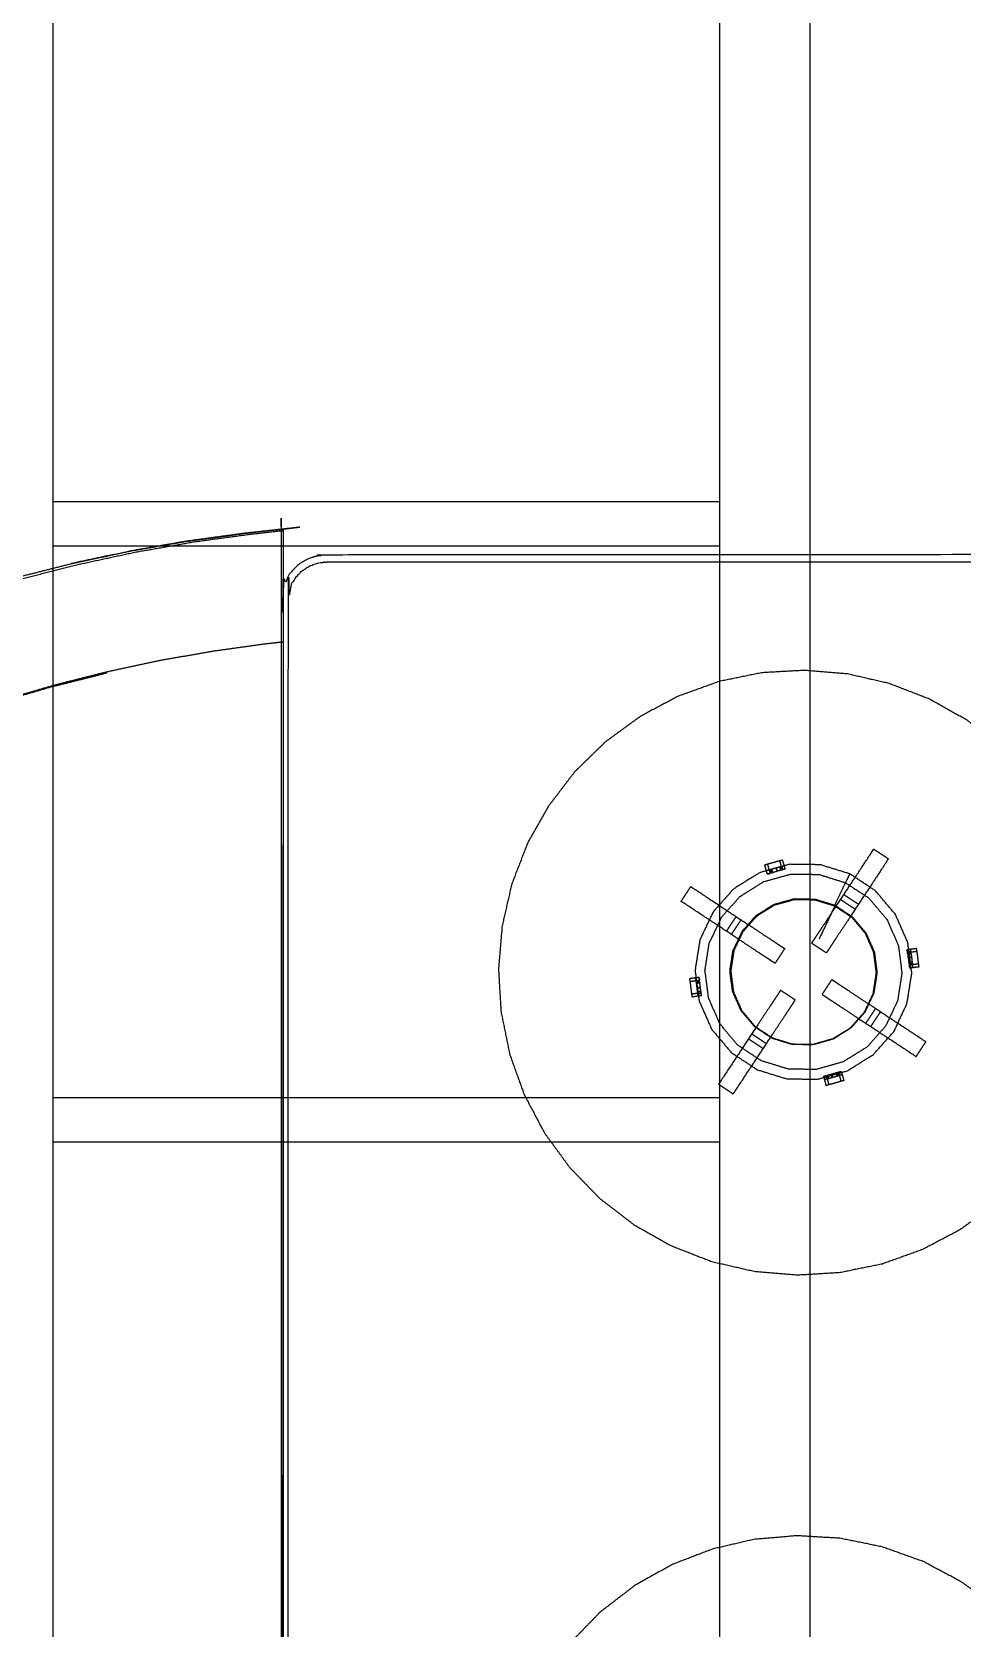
# Model space of a CAD drawing. Header units: millimetres. Extents: x 3429 to 24139, y -631 to 9878.
# Drawn here: x 7899.2 to 7964.8, y 3652 to 3764.6 of the extents above; entities that cross this region are included whole.
import ezdxf

# ---------------------------------------------------------------- set-up
doc = ezdxf.new("R2010")
doc.units = ezdxf.units.MM
for name, color, linetype, lineweight in [('multid_gorunus_3', 23, 'Continuous', 13), ('multid_gorunus_4', 15, 'Continuous', 9), ('multid_gorunus_5', 193, 'Continuous', 5), ('multid_gorunus_6', 54, 'Continuous', 0)]:
    doc.layers.add(name, color=color, linetype=linetype, lineweight=lineweight)

# ---------------------------------------------------------------- blocks, each defined once
blk = doc.blocks.new('grup-1')
at = {"layer": 'multid_gorunus_3', "lineweight": -3}
for points in [[(2472.27, 6191.08), (2471.9, 6191.13), (2471.53, 6191.17), (2437.26, 6191.18), (2402.99, 6191.19), (2402.62, 6191.15), (2402.25, 6191.1), (2401.91, 6190.98), (2401.57, 6190.86), (2401.27, 6190.67), (2400.97, 6190.48), (2400.72, 6190.23), (2400.47, 6189.98), (2400.28, 6189.68), (2400.09, 6189.38), (2399.97, 6189.04), (2399.85, 6188.7), (2399.8, 6188.33), (2399.76, 6187.96), (2399.75, 6136.19), (2399.73, 6073.92), (2399.77, 6073.55), (2399.81, 6073.18), (2399.94, 6072.84), (2400.06, 6072.5), (2400.25, 6072.2), (2400.44, 6071.9), (2400.69, 6071.65), (2400.94, 6071.4), (2401.24, 6071.21), (2401.54, 6071.02), (2401.88, 6070.9), (2402.22, 6070.77), (2402.59, 6070.73), (2402.96, 6070.69), (2437.23, 6070.68), (2471.5, 6070.67), (2471.87, 6070.71), (2472.24, 6070.75), (2472.58, 6070.88), (2472.92, 6071), (2473.22, 6071.19), (2473.52, 6071.38), (2473.77, 6071.63), (2474.02, 6071.88), (2474.21, 6072.18), (2474.4, 6072.48), (2474.52, 6072.82), (2474.64, 6073.16), (2474.69, 6073.53), (2474.73, 6073.9), (2474.75, 6136.17), (2474.76, 6187.94), (2474.72, 6188.31), (2474.68, 6188.68), (2474.55, 6189.02), (2474.43, 6189.36), (2474.24, 6189.66), (2474.05, 6189.96), (2473.8, 6190.21), (2473.55, 6190.46), (2473.25, 6190.65), (2472.95, 6190.84), (2472.61, 6190.96), (2472.27, 6191.08)], [(2471.53, 6190.67), (2471.84, 6190.63), (2472.16, 6190.6), (2472.44, 6190.49), (2472.73, 6190.39), (2472.98, 6190.23), (2473.24, 6190.07), (2473.45, 6189.86), (2473.66, 6189.65), (2473.82, 6189.39), (2473.98, 6189.14), (2474.09, 6188.85), (2474.19, 6188.56), (2474.22, 6188.25), (2474.26, 6187.94), (2474.25, 6136.17), (2474.23, 6073.9), (2474.19, 6073.59), (2474.16, 6073.27), (2474.05, 6072.99), (2473.95, 6072.7), (2473.79, 6072.45), (2473.63, 6072.19), (2473.42, 6071.98), (2473.21, 6071.77), (2472.95, 6071.61), (2472.7, 6071.45), (2472.41, 6071.34), (2472.12, 6071.24), (2471.81, 6071.21), (2471.5, 6071.17), (2437.23, 6071.18), (2402.96, 6071.19), (2402.65, 6071.22), (2402.33, 6071.26), (2402.05, 6071.36), (2401.76, 6071.47), (2401.51, 6071.63), (2401.25, 6071.79), (2401.04, 6072), (2400.83, 6072.21), (2400.67, 6072.47), (2400.51, 6072.72), (2400.4, 6073.01), (2400.3, 6073.29), (2400.27, 6073.61), (2400.23, 6073.92), (2400.25, 6136.19), (2400.26, 6187.96), (2400.3, 6188.27), (2400.33, 6188.58), (2400.44, 6188.87), (2400.54, 6189.16), (2400.7, 6189.41), (2400.86, 6189.67), (2401.07, 6189.88), (2401.29, 6190.09), (2401.54, 6190.25), (2401.79, 6190.41), (2402.08, 6190.51), (2402.37, 6190.62), (2402.68, 6190.65), (2402.99, 6190.69), (2437.26, 6190.68), (2471.53, 6190.67)]]:
    blk.add_open_spline(points, degree=2, knots=[-16, -16, -16, -15, -15, -14, -14, -13, -13, -12, -12, -11, -11, -10, -10, -9, -9, -8, -8, -7, -7, -6, -6, -5, -5, -4, -4, -3, -3, -2, -2, -1, -1, 0, 0, 1, 1, 2, 2, 3, 3, 4, 4, 5, 5, 6, 6, 7, 7, 8, 8, 9, 9, 10, 10, 11, 11, 12, 12, 13, 13, 14, 14, 15, 15, 16, 16, 16], dxfattribs=at)
at = {"layer": 'multid_gorunus_4', "lineweight": -3}
for points in [[(2437.43, 5703.44), (2437.43, 6235.28), (2443.83, 6235.28), (2443.83, 5703.44)], [(2490.83, 5703.44), (2490.83, 6235.28), (2493.83, 6235.28), (2493.83, 5703.44)], [(2490.83, 6191.78), (2490.83, 6194.94), (2443.83, 6194.94), (2443.83, 6191.78)], [(2490.83, 6149.74), (2490.83, 6152.9), (2443.83, 6152.9), (2443.83, 6149.74)]]:
    blk.add_lwpolyline(points, close=True, dxfattribs=at)
for points in [[(2474.82, 5748.16), (2474.59, 6192.99)], [(2474.59, 5747.99), (2474.59, 6192.87)]]:
    blk.add_lwpolyline(points, dxfattribs=at)
for points, knots in [([(2497.52, 6188.38), (2497.53, 6188.38), (2497.54, 6188.37), (2499.5, 6187.72), (2501.45, 6187.07), (2503.38, 6186.34), (2505.31, 6185.62), (2507.2, 6184.82), (2509.1, 6184.03), (2509.09, 6184.03), (2509.07, 6184.03), (2507.18, 6184.83), (2505.28, 6185.62), (2503.35, 6186.35), (2501.43, 6187.07), (2499.47, 6187.73), (2497.52, 6188.38), (2495.53, 6188.96), (2493.55, 6189.54), (2491.55, 6190.05), (2489.54, 6190.55), (2487.52, 6190.99), (2485.49, 6191.42), (2483.45, 6191.78), (2481.4, 6192.13), (2479.34, 6192.41), (2477.28, 6192.69), (2475.36, 6192.91), (2473.44, 6193.12), (2473.51, 6193.11), (2473.59, 6193.1), (2475.5, 6192.89), (2477.41, 6192.68), (2479.44, 6192.4), (2481.48, 6192.12), (2483.5, 6191.77), (2485.53, 6191.41)], [-15.006571, -15.006571, -15.006571, -15, -15, -14, -14, -13, -13, -12, -12, -11, -11, -10, -10, -9, -9, -8, -8, -7, -7, -6, -6, -5, -5, -4, -4, -3, -3, -2, -2, -1, -1, 0, 0, 1, 1, 1.996821, 1.996821, 1.996821]), ([(2474.59, 6192.87), (2475.74, 6192.74), (2476.89, 6192.61), (2478.91, 6192.34), (2480.94, 6192.06), (2482.96, 6191.7), (2484.99, 6191.35), (2487, 6190.92), (2489.02, 6190.48), (2491.02, 6189.98), (2493.02, 6189.47), (2495, 6188.89), (2496.98, 6188.31), (2498.93, 6187.66), (2500.88, 6187.01), (2502.81, 6186.28), (2504.74, 6185.56), (2506.63, 6184.76), (2508.52, 6183.97), (2510.38, 6183.1), (2512.24, 6182.24), (2514.07, 6181.31), (2515.89, 6180.37), (2517.67, 6179.38), (2519.45, 6178.38), (2521.19, 6177.31), (2522.93, 6176.25), (2524.62, 6175.12), (2526.32, 6173.99), (2526.33, 6174), (2526.34, 6174.01), (2527.98, 6172.82), (2529.63, 6171.63), (2531.22, 6170.38), (2532.82, 6169.13), (2534.36, 6167.82), (2535.9, 6166.51), (2537.39, 6165.15), (2538.87, 6163.79), (2540.3, 6162.37), (2541.73, 6160.95), (2543.1, 6159.48), (2544.46, 6158.01), (2545.77, 6156.49), (2547.08, 6154.97), (2548.32, 6153.4), (2549.56, 6151.84), (2550.73, 6150.23), (2551.91, 6148.62), (2551.92, 6148.62), (2551.93, 6148.63), (2553.04, 6146.97), (2554.15, 6145.32), (2554.15, 6145.32), (2554.16, 6145.33), (2554.18, 6145.33), (2554.19, 6145.33), (2554.2, 6145.33), (2554.22, 6145.34), (2554.25, 6145.34), (2554.28, 6145.34), (2554.32, 6145.34), (2554.36, 6145.34), (2554.41, 6145.34), (2554.46, 6145.34), (2554.51, 6145.34), (2554.56, 6145.34), (2554.6, 6145.34), (2554.63, 6145.34), (2554.66, 6145.34), (2554.68, 6145.33), (2554.69, 6145.33), (2554.7, 6145.33)], [77.39718, 77.39718, 77.39718, 78, 78, 79, 79, 80, 80, 81, 81, 82, 82, 83, 83, 84, 84, 85, 85, 86, 86, 87, 87, 88, 88, 89, 89, 90, 90, 91, 91, 92, 92, 93, 93, 94, 94, 95, 95, 96, 96, 97, 97, 98, 98, 99, 99, 100, 100, 101, 101, 102, 102, 103, 103, 104, 104, 105, 105, 106, 106, 107, 107, 108, 108, 109, 109, 110, 110, 111, 111, 112, 112, 113, 113, 113]), ([(2474.59, 6185.02), (2475.23, 6184.95), (2475.87, 6184.88), (2477.73, 6184.62), (2479.6, 6184.36), (2481.46, 6184.03), (2483.32, 6183.71), (2485.18, 6183.31), (2487.04, 6182.91), (2488.88, 6182.45), (2490.72, 6181.98), (2492.55, 6181.45), (2494.37, 6180.91), (2496.17, 6180.31), (2497.98, 6179.71), (2499.75, 6179.04), (2501.52, 6178.37), (2503.27, 6177.64), (2505.02, 6176.91), (2506.73, 6176.11), (2508.44, 6175.32), (2510.12, 6174.46), (2511.8, 6173.6), (2513.45, 6172.67), (2515.09, 6171.75), (2516.69, 6170.77), (2518.29, 6169.79), (2518.29, 6169.78), (2518.28, 6169.77), (2519.84, 6168.73), (2521.4, 6167.69), (2522.92, 6166.6), (2524.44, 6165.5), (2525.91, 6164.35), (2527.37, 6163.2), (2528.8, 6161.99), (2530.22, 6160.79), (2531.58, 6159.53), (2532.95, 6158.28), (2534.27, 6156.97), (2535.58, 6155.66), (2536.84, 6154.31), (2538.1, 6152.95), (2539.31, 6151.56), (2540.51, 6150.16), (2541.65, 6148.71), (2542.8, 6147.27), (2542.79, 6147.26), (2542.79, 6147.26), (2543.87, 6145.78), (2544.95, 6144.29), (2545.97, 6142.77), (2546.99, 6141.25), (2546.99, 6141.24), (2546.98, 6141.24)], [12.636539, 12.636539, 12.636539, 13, 13, 14, 14, 15, 15, 16, 16, 17, 17, 18, 18, 19, 19, 20, 20, 21, 21, 22, 22, 23, 23, 24, 24, 25, 25, 26, 26, 27, 27, 28, 28, 29, 29, 30, 30, 31, 31, 32, 32, 33, 33, 34, 34, 35, 35, 36, 36, 37, 37, 38, 38, 39, 39, 39]), ([(2426.79, 6143.62), (2426.79, 6143.62), (2426.79, 6143.62), (2428.14, 6142.91), (2429.48, 6142.2), (2430.91, 6141.68), (2432.34, 6141.17), (2433.83, 6140.87), (2435.32, 6140.56), (2436.84, 6140.47), (2438.36, 6140.38), (2439.88, 6140.51), (2441.39, 6140.64), (2442.87, 6140.98), (2444.36, 6141.32), (2445.78, 6141.87), (2447.19, 6142.42), (2448.52, 6143.16), (2449.85, 6143.91), (2451.05, 6144.84), (2452.26, 6145.76), (2453.32, 6146.85), (2454.38, 6147.94), (2455.28, 6149.17), (2456.18, 6150.4), (2456.89, 6151.74), (2457.6, 6153.09), (2458.12, 6154.52), (2458.63, 6155.95), (2458.93, 6157.44), (2459.24, 6158.93), (2459.33, 6160.45), (2459.42, 6161.97), (2459.29, 6163.48), (2459.16, 6165), (2458.82, 6166.48), (2458.48, 6167.96), (2457.93, 6169.38), (2457.38, 6170.8), (2456.64, 6172.13), (2455.89, 6173.45), (2454.96, 6174.66), (2454.04, 6175.87), (2452.95, 6176.93), (2451.86, 6177.99), (2450.63, 6178.89), (2449.4, 6179.78), (2448.06, 6180.5), (2446.71, 6181.21), (2445.28, 6181.72), (2443.85, 6182.24), (2442.36, 6182.54), (2440.87, 6182.85), (2439.35, 6182.94), (2437.83, 6183.02), (2436.32, 6182.9), (2434.8, 6182.77), (2433.32, 6182.43), (2431.84, 6182.09), (2430.42, 6181.54), (2429, 6180.99), (2427.67, 6180.24), (2426.35, 6179.5), (2425.14, 6178.57), (2423.93, 6177.64), (2422.87, 6176.56), (2421.81, 6175.47), (2420.91, 6174.24), (2420.02, 6173.01), (2419.3, 6171.66), (2418.59, 6170.32), (2418.08, 6168.89), (2417.56, 6167.46), (2417.26, 6165.97), (2416.95, 6164.48), (2416.86, 6162.96), (2416.77, 6161.44), (2416.9, 6159.92), (2417.03, 6158.41), (2417.37, 6156.92), (2417.71, 6155.44), (2418.26, 6154.02), (2418.81, 6152.61), (2419.56, 6151.28), (2420.3, 6149.95), (2421.23, 6148.75), (2422.16, 6147.54), (2423.24, 6146.48), (2424.33, 6145.42), (2425.56, 6144.52), (2426.79, 6143.62)], [7.999876, 7.999876, 7.999876, 8, 8, 9, 9, 10, 10, 11, 11, 12, 12, 13, 13, 14, 14, 15, 15, 16, 16, 17, 17, 18, 18, 19, 19, 20, 20, 21, 21, 22, 22, 23, 23, 24, 24, 25, 25, 26, 26, 27, 27, 28, 28, 29, 29, 30, 30, 31, 31, 32, 32, 33, 33, 34, 34, 35, 35, 36, 36, 37, 37, 38, 38, 39, 39, 40, 40, 41, 41, 42, 42, 43, 43, 44, 44, 45, 45, 46, 46, 47, 47, 48, 48, 49, 49, 50, 50, 51, 51, 52, 52, 52]), ([(2490.76, 6181.91), (2488.91, 6182.37), (2487.07, 6182.84), (2487.06, 6182.84), (2487.05, 6182.85), (2488.89, 6182.38), (2490.73, 6181.92), (2492.55, 6181.38), (2494.38, 6180.85), (2496.18, 6180.25), (2497.98, 6179.65), (2499.75, 6178.98), (2501.52, 6178.31), (2503.27, 6177.58), (2505.01, 6176.85), (2505.01, 6176.85), (2505.01, 6176.85)], [-2.999619, -2.999619, -2.999619, -2, -2, -1, -1, 0, 0, 1, 1, 2, 2, 3, 3, 4, 4, 4.007137, 4.007137, 4.007137]), ([(2426.78, 6118.74), (2425.55, 6117.85), (2424.32, 6116.95), (2423.24, 6115.89), (2422.15, 6114.83), (2421.22, 6113.62), (2420.29, 6112.41), (2419.55, 6111.09), (2418.8, 6109.76), (2418.25, 6108.35), (2417.7, 6106.93), (2417.36, 6105.44), (2417.01, 6103.96), (2416.89, 6102.45), (2416.76, 6100.93), (2416.85, 6099.41), (2416.94, 6097.89), (2417.24, 6096.4), (2417.54, 6094.91), (2418.06, 6093.48), (2418.57, 6092.05), (2419.28, 6090.7), (2419.99, 6089.36), (2420.89, 6088.13), (2421.78, 6086.9), (2422.85, 6085.81), (2423.91, 6084.72), (2425.11, 6083.79), (2426.32, 6082.87), (2427.65, 6082.12), (2428.97, 6081.37), (2430.39, 6080.82), (2431.81, 6080.27), (2433.29, 6079.93), (2434.77, 6079.59), (2436.29, 6079.46), (2437.8, 6079.33), (2439.32, 6079.42), (2440.84, 6079.51), (2442.33, 6079.81), (2443.82, 6080.12), (2445.25, 6080.63), (2446.69, 6081.14), (2448.03, 6081.86), (2449.37, 6082.57), (2450.6, 6083.46), (2451.83, 6084.36), (2452.92, 6085.42), (2454.01, 6086.48), (2454.94, 6087.69), (2455.87, 6088.89), (2456.61, 6090.22), (2457.36, 6091.55), (2457.91, 6092.96), (2458.46, 6094.38), (2458.8, 6095.86), (2459.14, 6097.35), (2459.27, 6098.86), (2459.4, 6100.38), (2459.31, 6101.9), (2459.22, 6103.42), (2458.92, 6104.91), (2458.62, 6106.4), (2458.1, 6107.83), (2457.59, 6109.26), (2456.88, 6110.61), (2456.17, 6111.95), (2455.27, 6113.18), (2454.37, 6114.41), (2453.31, 6115.5), (2452.25, 6116.59), (2451.05, 6117.52), (2449.84, 6118.44), (2448.51, 6119.19), (2447.19, 6119.94), (2445.77, 6120.49), (2444.35, 6121.03), (2442.87, 6121.38), (2441.39, 6121.72), (2439.87, 6121.85), (2438.36, 6121.98), (2436.84, 6121.89), (2435.32, 6121.8), (2433.83, 6121.5), (2432.34, 6121.19), (2430.91, 6120.68), (2429.47, 6120.17), (2428.13, 6119.45), (2426.78, 6118.74)], [30, 30, 30, 31, 31, 32, 32, 33, 33, 34, 34, 35, 35, 36, 36, 37, 37, 38, 38, 39, 39, 40, 40, 41, 41, 42, 42, 43, 43, 44, 44, 45, 45, 46, 46, 47, 47, 48, 48, 49, 49, 50, 50, 51, 51, 52, 52, 53, 53, 54, 54, 55, 55, 56, 56, 57, 57, 58, 58, 59, 59, 60, 60, 61, 61, 62, 62, 63, 63, 64, 64, 65, 65, 66, 66, 67, 67, 68, 68, 69, 69, 70, 70, 71, 71, 72, 72, 73, 73, 74, 74, 74])]:
    blk.add_open_spline(points, degree=2, knots=knots, dxfattribs=at)
blk.add_open_spline([(2486.58, 6191.19), (2488.08, 6190.87), (2489.57, 6190.55)], degree=2, dxfattribs=at)
at = {"layer": 'multid_gorunus_5', "lineweight": -3}
for points, knots in [([(2432.94, 6170.41), (2432.68, 6170.24), (2432.42, 6170.07), (2432.16, 6169.9), (2431.91, 6169.73)], [0, 0, 0, 1, 1, 2, 2, 2]), ([(2437.32, 6163.78), (2437.3, 6163.81), (2437.28, 6163.84), (2437.22, 6163.94), (2437.15, 6164.03), (2437.05, 6164.19), (2436.94, 6164.35), (2436.8, 6164.57), (2436.65, 6164.79), (2436.46, 6165.08), (2436.28, 6165.36), (2436.05, 6165.71), (2435.82, 6166.05), (2435.55, 6166.46), (2435.28, 6166.86), (2434.76, 6167.66), (2434.23, 6168.46), (2433.58, 6169.44), (2432.94, 6170.41)], [2, 2, 2, 3, 3, 4, 4, 5, 5, 6, 6, 7, 7, 8, 8, 9, 9, 10, 10, 11, 11, 11]), ([(2431.91, 6169.73), (2432.55, 6168.75), (2433.19, 6167.78), (2433.72, 6166.98), (2434.25, 6166.18), (2434.52, 6165.77), (2434.78, 6165.37), (2435.01, 6165.02), (2435.24, 6164.68), (2435.43, 6164.39), (2435.62, 6164.11), (2435.76, 6163.89), (2435.91, 6163.67), (2436.01, 6163.51), (2436.12, 6163.35), (2436.18, 6163.26), (2436.24, 6163.16), (2436.26, 6163.13), (2436.28, 6163.1)], [8, 8, 8, 9, 9, 10, 10, 11, 11, 12, 12, 13, 13, 14, 14, 15, 15, 16, 16, 17, 17, 17]), ([(2439.19, 6169.01), (2439.23, 6169.13), (2439.26, 6169.26), (2439.32, 6169.46), (2439.38, 6169.66)], [0, 0, 0, 1, 1, 2, 2, 2]), ([(2439.19, 6169.01), (2439.27, 6168.98), (2439.35, 6168.96), (2439.54, 6168.91), (2439.73, 6168.86), (2439.95, 6168.79), (2440.16, 6168.73), (2440.31, 6168.69), (2440.45, 6168.65), (2440.48, 6168.78), (2440.52, 6168.91), (2440.58, 6169.11), (2440.63, 6169.31)], [-2, -2, -2, -1, -1, 0, 0, 1, 1, 2, 2, 3, 3, 4, 4, 4]), ([(2440.52, 6168.91), (2440.38, 6168.94), (2440.23, 6168.98), (2440.02, 6169.05), (2439.8, 6169.11), (2439.61, 6169.16), (2439.42, 6169.21), (2439.34, 6169.24), (2439.26, 6169.26)], [0, 0, 0, 1, 1, 2, 2, 3, 3, 4, 4, 4]), ([(2440.63, 6169.31), (2440.49, 6169.35), (2440.35, 6169.39), (2440.13, 6169.45), (2439.91, 6169.51), (2439.72, 6169.57), (2439.53, 6169.62), (2439.45, 6169.64), (2439.38, 6169.66)], [25, 25, 25, 26, 26, 27, 27, 28, 28, 29, 29, 29]), ([(2439.39, 6168.95), (2439.43, 6169.08), (2439.46, 6169.2), (2439.52, 6169.41), (2439.57, 6169.61)], [0, 0, 0, 1, 1, 2, 2, 2]), ([(2440.45, 6169.36), (2440.39, 6169.16), (2440.33, 6168.96), (2440.3, 6168.83), (2440.26, 6168.71)], [34, 34, 34, 35, 35, 36, 36, 36]), ([(2445.85, 6167.77), (2444.88, 6167.13), (2443.9, 6166.48), (2443.1, 6165.95), (2442.3, 6165.42), (2441.9, 6165.16), (2441.49, 6164.89), (2441.15, 6164.66), (2440.8, 6164.43), (2440.52, 6164.25), (2440.23, 6164.06), (2440.01, 6163.91), (2439.79, 6163.77), (2439.63, 6163.66), (2439.47, 6163.56), (2439.38, 6163.49), (2439.28, 6163.43), (2439.25, 6163.41), (2439.22, 6163.39)], [8, 8, 8, 9, 9, 10, 10, 11, 11, 12, 12, 13, 13, 14, 14, 15, 15, 16, 16, 17, 17, 17]), ([(2446.53, 6166.73), (2446.36, 6166.99), (2446.19, 6167.25), (2446.02, 6167.51), (2445.85, 6167.77)], [0, 0, 0, 1, 1, 2, 2, 2]), ([(2435.06, 6167.21), (2434.8, 6167.04), (2434.54, 6166.87), (2434.28, 6166.7), (2434.02, 6166.53)], [0, 0, 0, 1, 1, 2, 2, 2]), ([(2435.28, 6166.86), (2435.03, 6166.69), (2434.77, 6166.52), (2434.51, 6166.35), (2434.25, 6166.18)], [0, 0, 0, 1, 1, 2, 2, 2]), ([(2439.9, 6162.35), (2439.93, 6162.38), (2439.97, 6162.4), (2440.06, 6162.46), (2440.16, 6162.52), (2440.32, 6162.63), (2440.47, 6162.73), (2440.7, 6162.88), (2440.92, 6163.02), (2441.2, 6163.21), (2441.48, 6163.4), (2441.83, 6163.63), (2442.17, 6163.85), (2442.58, 6164.12), (2442.99, 6164.39), (2443.79, 6164.92), (2444.59, 6165.45), (2445.56, 6166.09), (2446.53, 6166.73)], [2, 2, 2, 3, 3, 4, 4, 5, 5, 6, 6, 7, 7, 8, 8, 9, 9, 10, 10, 11, 11, 11]), ([(2442.99, 6164.39), (2442.81, 6164.65), (2442.64, 6164.91), (2442.47, 6165.17), (2442.3, 6165.42)], [0, 0, 0, 1, 1, 2, 2, 2]), ([(2443.33, 6164.62), (2443.16, 6164.88), (2442.99, 6165.14), (2442.82, 6165.39), (2442.65, 6165.65)], [0, 0, 0, 1, 1, 2, 2, 2]), ([(2429.75, 6162.12), (2429.77, 6162.27), (2429.79, 6162.42), (2429.82, 6162.64), (2429.84, 6162.87), (2429.87, 6163.06), (2429.9, 6163.26), (2429.91, 6163.34), (2429.92, 6163.42)], [25, 25, 25, 26, 26, 27, 27, 28, 28, 29, 29, 29]), ([(2430.55, 6163.02), (2430.56, 6163.09), (2430.57, 6163.17), (2430.58, 6163.25), (2430.59, 6163.33), (2430.58, 6163.25), (2430.57, 6163.17), (2430.55, 6162.97), (2430.52, 6162.78), (2430.49, 6162.55), (2430.46, 6162.33), (2430.44, 6162.18), (2430.43, 6162.04), (2430.3, 6162.05), (2430.17, 6162.07), (2429.96, 6162.1), (2429.75, 6162.12)], [-3.392285, -3.392285, -3.392285, -3, -3, -2, -2, -1, -1, 0, 0, 1, 1, 2, 2, 3, 3, 4, 4, 4]), ([(2430.57, 6163.13), (2430.44, 6163.14), (2430.31, 6163.16), (2430.1, 6163.19), (2429.89, 6163.21)], [0, 0, 0, 1, 1, 2, 2, 2]), ([(2430.59, 6163.33), (2430.47, 6163.34), (2430.34, 6163.36), (2430.13, 6163.39), (2429.92, 6163.42)], [0, 0, 0, 1, 1, 2, 2, 2]), ([(2430.17, 6162.07), (2430.19, 6162.22), (2430.21, 6162.36), (2430.23, 6162.59), (2430.26, 6162.81), (2430.29, 6163.01), (2430.32, 6163.21), (2430.33, 6163.28), (2430.34, 6163.36)], [0, 0, 0, 1, 1, 2, 2, 3, 3, 4, 4, 4]), ([(2430.57, 6163.13), (2430.57, 6163.15), (2430.57, 6163.17), (2430.58, 6163.25), (2430.59, 6163.33), (2430.58, 6163.25), (2430.57, 6163.17), (2430.57, 6163.15), (2430.57, 6163.13)], [42.882837, 42.882837, 42.882837, 43, 43, 44, 44, 45, 45, 45.117162, 45.117162, 45.117162]), ([(2437.32, 6163.78), (2437.06, 6163.61), (2436.8, 6163.44), (2436.54, 6163.27), (2436.28, 6163.1)], [0, 0, 0, 1, 1, 2, 2, 2]), ([(2439.9, 6162.35), (2439.73, 6162.61), (2439.56, 6162.87), (2439.39, 6163.13), (2439.22, 6163.39)], [0, 0, 0, 1, 1, 2, 2, 2]), ([(2429.77, 6162.31), (2429.98, 6162.29), (2430.19, 6162.26), (2430.32, 6162.24), (2430.45, 6162.23)], [34, 34, 34, 35, 35, 36, 36, 36]), ([(2429.27, 6156.82), (2430.24, 6157.46), (2431.22, 6158.1), (2432.02, 6158.63), (2432.82, 6159.16), (2433.22, 6159.43), (2433.63, 6159.7), (2433.97, 6159.93), (2434.32, 6160.15), (2434.6, 6160.34), (2434.88, 6160.53), (2435.11, 6160.67), (2435.33, 6160.82), (2435.49, 6160.92), (2435.64, 6161.03), (2435.74, 6161.09), (2435.84, 6161.16), (2435.87, 6161.18), (2435.9, 6161.2)], [8, 8, 8, 9, 9, 10, 10, 11, 11, 12, 12, 13, 13, 14, 14, 15, 15, 16, 16, 17, 17, 17]), ([(2436.58, 6160.16), (2436.41, 6160.42), (2436.24, 6160.68), (2436.07, 6160.94), (2435.9, 6161.2)], [0, 0, 0, 1, 1, 2, 2, 2]), ([(2445.09, 6160.07), (2445.1, 6160.15), (2445.11, 6160.23), (2445.14, 6160.42), (2445.17, 6160.62), (2445.2, 6160.85), (2445.23, 6161.07), (2445.24, 6161.22), (2445.26, 6161.36), (2445.39, 6161.35), (2445.52, 6161.33), (2445.73, 6161.3), (2445.94, 6161.27)], [-2, -2, -2, -1, -1, 0, 0, 1, 1, 2, 2, 3, 3, 4, 4, 4]), ([(2445.92, 6161.08), (2445.71, 6161.11), (2445.5, 6161.14), (2445.37, 6161.16), (2445.24, 6161.17)], [34, 34, 34, 35, 35, 36, 36, 36]), ([(2445.52, 6161.33), (2445.5, 6161.18), (2445.48, 6161.04), (2445.45, 6160.81), (2445.42, 6160.59), (2445.4, 6160.39), (2445.37, 6160.19), (2445.36, 6160.11), (2445.35, 6160.04)], [0, 0, 0, 1, 1, 2, 2, 3, 3, 4, 4, 4]), ([(2445.94, 6161.27), (2445.92, 6161.13), (2445.9, 6160.98), (2445.87, 6160.76), (2445.84, 6160.53), (2445.82, 6160.33), (2445.79, 6160.14), (2445.78, 6160.06), (2445.77, 6159.98)], [25, 25, 25, 26, 26, 27, 27, 28, 28, 29, 29, 29]), ([(2436.58, 6160.16), (2436.55, 6160.14), (2436.52, 6160.12), (2436.42, 6160.06), (2436.33, 6159.99), (2436.17, 6159.89), (2436.01, 6159.78), (2435.79, 6159.64), (2435.57, 6159.49), (2435.28, 6159.3), (2435, 6159.12), (2434.66, 6158.89), (2434.31, 6158.66), (2433.91, 6158.39), (2433.5, 6158.13), (2432.7, 6157.6), (2431.9, 6157.07), (2430.92, 6156.43), (2429.95, 6155.78)], [2, 2, 2, 3, 3, 4, 4, 5, 5, 6, 6, 7, 7, 8, 8, 9, 9, 10, 10, 11, 11, 11]), ([(2439.51, 6160.46), (2439.25, 6160.29), (2438.99, 6160.12), (2438.74, 6159.95), (2438.48, 6159.78)], [0, 0, 0, 1, 1, 2, 2, 2]), ([(2442.86, 6153.14), (2442.21, 6154.12), (2441.57, 6155.09), (2441.04, 6155.89), (2440.51, 6156.69), (2440.24, 6157.1), (2439.98, 6157.51), (2439.75, 6157.85), (2439.52, 6158.2), (2439.33, 6158.48), (2439.15, 6158.76), (2439, 6158.98), (2438.85, 6159.21), (2438.75, 6159.36), (2438.64, 6159.52), (2438.58, 6159.62), (2438.52, 6159.71), (2438.5, 6159.75), (2438.48, 6159.78)], [8, 8, 8, 9, 9, 10, 10, 11, 11, 12, 12, 13, 13, 14, 14, 15, 15, 16, 16, 17, 17, 17]), ([(2439.51, 6160.46), (2439.53, 6160.43), (2439.55, 6160.4), (2439.62, 6160.3), (2439.68, 6160.21), (2439.78, 6160.05), (2439.89, 6159.89), (2440.04, 6159.67), (2440.18, 6159.45), (2440.37, 6159.16), (2440.56, 6158.88), (2440.78, 6158.53), (2441.01, 6158.19), (2441.28, 6157.78), (2441.55, 6157.38), (2442.08, 6156.58), (2442.6, 6155.78), (2443.25, 6154.8), (2443.89, 6153.83)], [2, 2, 2, 3, 3, 4, 4, 5, 5, 6, 6, 7, 7, 8, 8, 9, 9, 10, 10, 11, 11, 11]), ([(2445.09, 6160.07), (2445.22, 6160.05), (2445.35, 6160.04), (2445.56, 6160.01), (2445.77, 6159.98)], [0, 0, 0, 1, 1, 2, 2, 2]), ([(2445.12, 6160.27), (2445.25, 6160.26), (2445.38, 6160.24), (2445.59, 6160.21), (2445.8, 6160.18)], [0, 0, 0, 1, 1, 2, 2, 2]), ([(2433.15, 6157.9), (2432.98, 6158.16), (2432.81, 6158.42), (2432.64, 6158.67), (2432.47, 6158.93)], [0, 0, 0, 1, 1, 2, 2, 2]), ([(2433.5, 6158.13), (2433.33, 6158.39), (2433.16, 6158.64), (2432.99, 6158.9), (2432.82, 6159.16)], [0, 0, 0, 1, 1, 2, 2, 2]), ([(2429.95, 6155.78), (2429.78, 6156.04), (2429.61, 6156.3), (2429.44, 6156.56), (2429.27, 6156.82)], [0, 0, 0, 1, 1, 2, 2, 2]), ([(2441.55, 6157.38), (2441.29, 6157.21), (2441.03, 6157.04), (2440.77, 6156.87), (2440.51, 6156.69)], [0, 0, 0, 1, 1, 2, 2, 2]), ([(2441.78, 6157.03), (2441.52, 6156.86), (2441.26, 6156.69), (2441, 6156.52), (2440.74, 6156.35)], [0, 0, 0, 1, 1, 2, 2, 2]), ([(2436.49, 6154.39), (2436.42, 6154.41), (2436.34, 6154.43), (2436.15, 6154.49), (2435.96, 6154.54), (2435.74, 6154.6), (2435.52, 6154.66), (2435.38, 6154.7), (2435.24, 6154.74), (2435.21, 6154.62), (2435.17, 6154.49), (2435.11, 6154.29), (2435.06, 6154.08)], [-2, -2, -2, -1, -1, 0, 0, 1, 1, 2, 2, 3, 3, 4, 4, 4]), ([(2435.17, 6154.49), (2435.31, 6154.45), (2435.45, 6154.41), (2435.67, 6154.35), (2435.89, 6154.29), (2436.08, 6154.24), (2436.27, 6154.18), (2436.35, 6154.16), (2436.42, 6154.14)], [0, 0, 0, 1, 1, 2, 2, 3, 3, 4, 4, 4]), ([(2435.24, 6154.03), (2435.3, 6154.24), (2435.35, 6154.44), (2435.39, 6154.57), (2435.42, 6154.69)], [34, 34, 34, 35, 35, 36, 36, 36]), ([(2436.3, 6154.45), (2436.26, 6154.32), (2436.23, 6154.2), (2436.17, 6153.99), (2436.11, 6153.79)], [0, 0, 0, 1, 1, 2, 2, 2]), ([(2436.49, 6154.39), (2436.46, 6154.27), (2436.42, 6154.14), (2436.37, 6153.94), (2436.31, 6153.73)], [0, 0, 0, 1, 1, 2, 2, 2]), ([(2435.06, 6154.08), (2435.2, 6154.05), (2435.34, 6154.01), (2435.56, 6153.94), (2435.78, 6153.88), (2435.97, 6153.83), (2436.16, 6153.78), (2436.23, 6153.75), (2436.31, 6153.73)], [25, 25, 25, 26, 26, 27, 27, 28, 28, 29, 29, 29]), ([(2443.89, 6153.83), (2443.63, 6153.66), (2443.37, 6153.49), (2443.12, 6153.32), (2442.86, 6153.14)], [0, 0, 0, 1, 1, 2, 2, 2])]:
    blk.add_open_spline(points, degree=2, knots=knots, dxfattribs=at)
for points in [[(2439.35, 6168.96), (2439.38, 6169.09), (2439.42, 6169.21)], [(2439.5, 6168.92), (2439.53, 6169.05), (2439.57, 6169.17)], [(2439.73, 6168.86), (2439.76, 6168.98), (2439.8, 6169.11)], [(2439.76, 6168.85), (2439.8, 6168.97), (2439.83, 6169.1)], [(2440.07, 6168.76), (2440.1, 6168.89), (2440.14, 6169.01)], [(2440.16, 6168.73), (2440.2, 6168.86), (2440.23, 6168.98)], [(2434.64, 6168.67), (2434.79, 6168.36), (2434.94, 6168.04)], [(2435.69, 6166.46), (2435.31, 6167.25), (2434.94, 6168.04)], [(2440.45, 6168.65), (2440.36, 6168.68), (2440.26, 6168.71)], [(2440.45, 6168.65), (2440.36, 6168.68), (2440.26, 6168.71)], [(2435.7, 6166.39), (2436.25, 6165.23), (2436.8, 6164.07)], [(2430.57, 6163.17), (2430.45, 6163.19), (2430.32, 6163.21)], [(2430.46, 6162.33), (2430.33, 6162.35), (2430.21, 6162.36)], [(2430.48, 6162.43), (2430.35, 6162.45), (2430.22, 6162.46)], [(2430.52, 6162.78), (2430.39, 6162.79), (2430.26, 6162.81)], [(2430.52, 6162.74), (2430.39, 6162.76), (2430.26, 6162.78)], [(2430.55, 6163.02), (2430.42, 6163.03), (2430.3, 6163.05)], [(2445.21, 6160.97), (2445.34, 6160.95), (2445.47, 6160.93)], [(2445.23, 6161.07), (2445.35, 6161.05), (2445.48, 6161.04)], [(2445.26, 6161.36), (2445.25, 6161.27), (2445.24, 6161.17)], [(2445.26, 6161.36), (2445.25, 6161.27), (2445.24, 6161.17)], [(2445.11, 6160.23), (2445.24, 6160.21), (2445.37, 6160.19)], [(2445.14, 6160.38), (2445.26, 6160.36), (2445.39, 6160.35)], [(2445.17, 6160.66), (2445.3, 6160.64), (2445.43, 6160.62)], [(2445.17, 6160.62), (2445.3, 6160.6), (2445.42, 6160.59)], [(2435.52, 6154.66), (2435.49, 6154.54), (2435.45, 6154.41)], [(2435.62, 6154.64), (2435.59, 6154.51), (2435.55, 6154.39)], [(2435.93, 6154.55), (2435.89, 6154.43), (2435.86, 6154.3)], [(2435.96, 6154.54), (2435.93, 6154.42), (2435.89, 6154.29)], [(2436.19, 6154.48), (2436.16, 6154.35), (2436.12, 6154.23)], [(2436.34, 6154.43), (2436.31, 6154.31), (2436.27, 6154.18)]]:
    blk.add_open_spline(points, degree=2, dxfattribs=at)
at = {"layer": 'multid_gorunus_6', "lineweight": -3}
for points in [[(2436.91, 6154.18), (2438, 6154.2), (2439.08, 6154.21), (2440.12, 6154.53), (2441.16, 6154.85), (2442.07, 6155.45), (2442.98, 6156.05), (2443.68, 6156.88), (2444.38, 6157.71), (2444.82, 6158.7), (2445.26, 6159.7), (2445.41, 6160.78), (2445.55, 6161.86), (2445.38, 6162.93), (2445.21, 6164.01), (2444.75, 6164.99), (2444.28, 6165.97), (2443.56, 6166.79), (2442.84, 6167.6), (2441.91, 6168.18), (2440.99, 6168.75), (2439.94, 6169.05), (2438.9, 6169.34), (2437.81, 6169.33), (2436.72, 6169.31), (2435.68, 6168.99), (2434.64, 6168.67), (2433.73, 6168.07), (2432.83, 6167.48), (2432.12, 6166.64), (2431.42, 6165.81), (2430.98, 6164.82), (2430.54, 6163.82), (2430.4, 6162.74), (2430.26, 6161.67), (2430.43, 6160.59), (2430.6, 6159.52), (2431.06, 6158.53), (2431.52, 6157.55), (2432.25, 6156.74), (2432.97, 6155.92), (2433.89, 6155.35), (2434.81, 6154.77), (2435.86, 6154.48), (2436.91, 6154.18)], [(2437.23, 6156.65), (2437.96, 6156.66), (2438.69, 6156.67), (2439.39, 6156.88), (2440.09, 6157.1), (2440.7, 6157.5), (2441.31, 6157.9), (2441.78, 6158.46), (2442.25, 6159.02), (2442.55, 6159.69), (2442.84, 6160.36), (2442.94, 6161.08), (2443.03, 6161.81), (2442.92, 6162.53), (2442.81, 6163.25), (2442.49, 6163.92), (2442.18, 6164.58), (2441.7, 6165.12), (2441.21, 6165.67), (2440.59, 6166.06), (2439.97, 6166.45), (2439.27, 6166.64), (2438.56, 6166.84), (2437.83, 6166.83), (2437.1, 6166.82), (2436.4, 6166.61), (2435.7, 6166.39), (2435.09, 6165.99), (2434.48, 6165.59), (2434.01, 6165.03), (2433.54, 6164.47), (2433.24, 6163.8), (2432.95, 6163.13), (2432.85, 6162.41), (2432.76, 6161.68), (2432.87, 6160.96), (2432.98, 6160.24), (2433.29, 6159.58), (2433.61, 6158.91), (2434.09, 6158.37), (2434.58, 6157.82), (2435.2, 6157.43), (2435.82, 6157.05), (2436.52, 6156.85), (2437.23, 6156.65)]]:
    blk.add_open_spline(points, degree=2, knots=[17, 17, 17, 18, 18, 19, 19, 20, 20, 21, 21, 22, 22, 23, 23, 24, 24, 25, 25, 26, 26, 27, 27, 28, 28, 29, 29, 30, 30, 31, 31, 32, 32, 33, 33, 34, 34, 35, 35, 36, 36, 37, 37, 38, 38, 39, 39, 39], dxfattribs=at)
for points in [[(2434.94, 6168.04), (2434.11, 6167.5), (2433.29, 6166.96)], [(2436.83, 6168.63), (2435.88, 6168.34), (2434.94, 6168.04)], [(2438.81, 6168.65), (2437.82, 6168.64), (2436.83, 6168.63)], [(2440.71, 6168.12), (2439.76, 6168.38), (2438.81, 6168.65)], [(2442.39, 6167.07), (2441.55, 6167.59), (2440.71, 6168.12)], [(2433.29, 6166.96), (2432.65, 6166.2), (2432.01, 6165.44)], [(2437.1, 6166.89), (2436.39, 6166.67), (2435.69, 6166.46)], [(2438.58, 6166.91), (2437.84, 6166.9), (2437.1, 6166.89)], [(2440, 6166.51), (2439.29, 6166.71), (2438.58, 6166.91)], [(2441.25, 6165.73), (2440.63, 6166.12), (2440, 6166.51)], [(2443.7, 6165.59), (2443.04, 6166.33), (2442.39, 6167.07)], [(2432.01, 6165.44), (2431.61, 6164.54), (2431.21, 6163.64)], [(2434.46, 6165.64), (2433.98, 6165.08), (2433.5, 6164.51)], [(2435.69, 6166.46), (2435.07, 6166.05), (2434.46, 6165.64)], [(2442.23, 6164.62), (2441.74, 6165.17), (2441.25, 6165.73)], [(2443.7, 6165.59), (2444.12, 6164.7), (2444.55, 6163.8)], [(2433.5, 6164.51), (2433.2, 6163.84), (2432.9, 6163.16)], [(2442.23, 6164.62), (2442.55, 6163.95), (2442.87, 6163.28)], [(2431.21, 6163.64), (2431.08, 6162.66), (2430.96, 6161.67)], [(2432.9, 6163.16), (2432.81, 6162.43), (2432.71, 6161.7)], [(2443.09, 6161.83), (2442.98, 6162.56), (2442.87, 6163.28)], [(2444.85, 6161.85), (2444.7, 6162.82), (2444.55, 6163.8)], [(2430.96, 6161.67), (2431.11, 6160.7), (2431.26, 6159.72)], [(2432.71, 6161.7), (2432.83, 6160.97), (2432.94, 6160.24)], [(2442.9, 6160.36), (2443, 6161.09), (2443.09, 6161.83)], [(2444.59, 6159.89), (2444.72, 6160.87), (2444.85, 6161.85)], [(2432.94, 6160.24), (2433.26, 6159.57), (2433.57, 6158.9)], [(2442.3, 6159.01), (2442.6, 6159.68), (2442.9, 6160.36)], [(2443.79, 6158.08), (2444.19, 6158.98), (2444.59, 6159.89)], [(2431.26, 6159.72), (2431.68, 6158.83), (2432.11, 6157.93)], [(2433.57, 6158.9), (2434.06, 6158.35), (2434.55, 6157.8)], [(2441.35, 6157.88), (2441.83, 6158.44), (2442.3, 6159.01)], [(2432.11, 6157.93), (2432.76, 6157.19), (2433.42, 6156.45)], [(2434.55, 6157.8), (2435.18, 6157.4), (2435.81, 6157.01)], [(2440.12, 6157.07), (2440.73, 6157.47), (2441.35, 6157.88)], [(2442.52, 6156.57), (2443.16, 6157.32), (2443.79, 6158.08)], [(2433.42, 6156.45), (2434.26, 6155.93), (2435.1, 6155.41)], [(2435.81, 6157.01), (2436.52, 6156.81), (2437.23, 6156.61)], [(2437.23, 6156.61), (2437.97, 6156.62), (2438.71, 6156.63)], [(2438.71, 6156.63), (2439.41, 6156.85), (2440.12, 6157.07)], [(2440.87, 6155.48), (2441.69, 6156.02), (2442.52, 6156.57)], [(2435.1, 6155.41), (2436.05, 6155.14), (2437, 6154.87)], [(2438.98, 6154.9), (2439.92, 6155.19), (2440.87, 6155.48)], [(2437, 6154.87), (2437.99, 6154.88), (2438.98, 6154.9)]]:
    blk.add_open_spline(points, degree=2, dxfattribs=at)

msp = doc.modelspace()

# ---------------------------------------------------------------- block references
at = {"xscale": -1}
msp.add_blockref('grup-1', (10391.554, -2463.465), dxfattribs=at)

doc.saveas('drawing.dxf')
